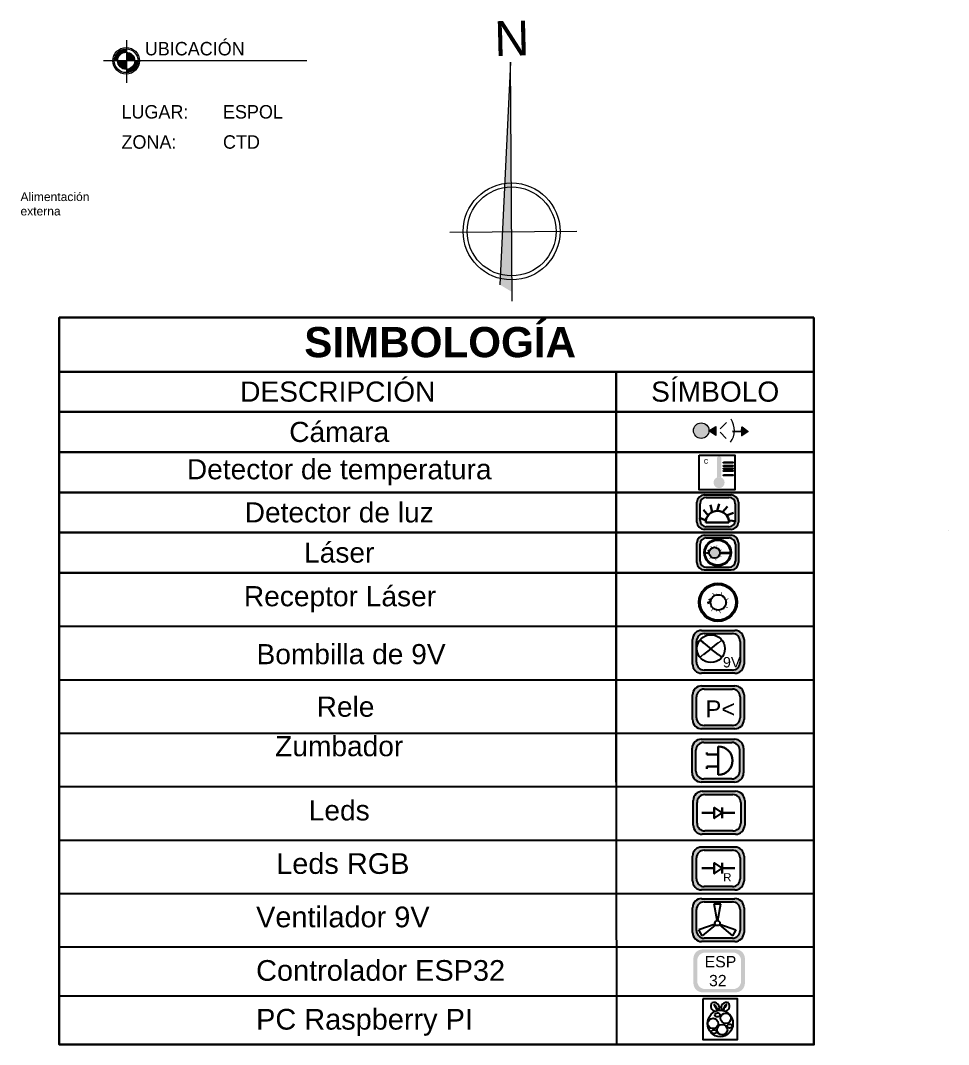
# Model space of a CAD drawing. Header units: millimetres. Extents: x -11057 to 8199, y -8290 to 3941.
# Drawn here: x -1514 to 8199, y -6917 to 3802 of the extents above; entities that cross this region are included whole.
import ezdxf
from ezdxf.enums import TextEntityAlignment as Align

# ---------------------------------------------------------------- set-up
doc = ezdxf.new("R2010")
doc.units = ezdxf.units.MM
for name, color, linetype in [('DE_ELECTRICO', 5, 'Continuous'), ('Default', 7, 'Continuous'), ('domotica', 5, 'Continuous'), ('G - [CCTV] Dirección de Cámaras', 10, 'Continuous'), ('PDF2_HOJA2', 7, 'Continuous'), ('TERMOSTATO', 4, 'Continuous')]:
    doc.layers.add(name, color=color, linetype=linetype)
doc.layers.add('G - [CCTV] Cámara domo', color=162, linetype='Continuous', lineweight=20)
doc.layers.add('G - WI-FI', color=82, linetype='Continuous', lineweight=30)
doc.layers.add('G - CCTV [CAMARA DOMO]', color=7, linetype='Continuous', lineweight=30, true_color=0x081da6)
doc.layers.add('G - SIMBOLOGIA', color=7, linetype='Continuous', lineweight=30, true_color=0x081da6)
for name, color, linetype, true_color in [('PDF2_FORMATO', 100, 'Continuous', 0x00ff3f), ('PDF2_Text', 7, 'Continuous', 0x00c732), ('PDF2_Ventanas', 9, 'Continuous', 0x808080)]:
    doc.layers.add(name, color=color, linetype=linetype, true_color=true_color)
doc.styles.add('Arial Regular', font='arial.ttf')
doc.styles.add('PDF Arial-BoldMT', font='arial.ttf')
doc.styles.add('PDF Century Gothic', font='GOTHIC.TTF')
doc.styles.add('PDF SegoeUI-Light', font='arial.ttf')
doc.styles.get("Standard").update_dxf_attribs({"font": 'arial.ttf'})
doc.styles.add('styleVERDANA', font='verdana.ttf')

# ---------------------------------------------------------------- blocks, each defined once
blk = doc.blocks.new('DOMO')
at = {"layer": 'G - [CCTV] Cámara domo'}
blk.add_hatch(color=256, dxfattribs=at).paths.add_polyline_path([(-44.69, 117.104), (-44.802, 116.938), (-44.913, 117.104)])
h = blk.add_hatch(color=256, dxfattribs=at)
h.dxf.hatch_style = 1
h.paths.add_polyline_path([(-44.611, 116.748, 1), (-44.992, 116.748, 1)])
at = {"layer": 'G - [CCTV] Dirección de Cámaras'}
h = blk.add_hatch(color=256, dxfattribs=at)
h.dxf.hatch_style = 1
h.paths.add_polyline_path([(-44.802, 117.746), (-44.702, 117.746), (-44.802, 117.885), (-44.902, 117.746)])
at = {"layer": 'G - [CCTV] Cámara domo'}
for points in [[(-44.858, 117.211), (-45.012, 117.366)], [(-44.774, 117.211), (-44.619, 117.366)]]:
    blk.add_lwpolyline(points, dxfattribs=at)
blk.add_lwpolyline([(-44.802, 116.938), (-44.913, 117.104), (-44.69, 117.104)], close=True, dxfattribs=at)
blk.add_circle((-44.802, 116.748), 0.19, dxfattribs=at)
blk.add_arc((-44.812, 117.072), 0.489, 54.8297, 125.1703, dxfattribs=at)
at = {"layer": 'G - [CCTV] Dirección de Cámaras'}
for points in [[(-44.802, 117.746), (-44.902, 117.746), (-44.702, 117.746), (-44.802, 117.885), (-44.902, 117.746)], [(-44.802, 117.511), (-44.802, 117.746)]]:
    blk.add_lwpolyline(points, dxfattribs=at)
at = {"layer": 'G - [CCTV] Cámara domo', "flags": 8}
blk.add_attdef('ETIQUETA', text='', height=0.169, dxfattribs=at).set_placement((-44.802, 116.212), align=Align.CENTER)
blk = doc.blocks.new('TERMOSTATO')
at = {"layer": 'TERMOSTATO'}
h = blk.add_hatch(color=5, dxfattribs=at)
h.dxf.hatch_style = 1
h.paths.add_polyline_path([(-0.24, 0.17, 1), (-0.499, 0.17, 1)])
h.paths.add_polyline_path([(-0.419, 0.289, -0.213237), (-0.313, 0.286), (-0.313, 0.74, 1), (-0.419, 0.72)])
at = {"layer": 'TERMOSTATO', "color": 5}
for points in [[(-0.836, 0.808), (0, 0.808), (0, 0), (-0.836, 0)], [(-0.263, 0.651), (-0.045, 0.651), (-0.045, 0.635), (-0.263, 0.635)], [(-0.263, 0.57), (-0.045, 0.57), (-0.045, 0.554), (-0.263, 0.554)], [(-0.263, 0.505), (-0.045, 0.505), (-0.045, 0.489), (-0.263, 0.489)], [(-0.263, 0.456), (-0.045, 0.456), (-0.045, 0.44), (-0.263, 0.44)], [(-0.263, 0.348), (-0.045, 0.348), (-0.045, 0.333), (-0.263, 0.333)]]:
    blk.add_lwpolyline(points, close=True, dxfattribs=at)
at = {"layer": 'TERMOSTATO', "color": 5, "insert": (-0.724, 0.754), "char_height": 0.142, "attachment_point": 1}
blk.add_mtext_dynamic_manual_height_columns('c', width=0.21956, gutter_width=16.697, heights=[0], dxfattribs=at)
blk = doc.blocks.new('*U29')
blk.add_line((20, -2), (53, 68))
blk = doc.blocks.new('*U30')
at = {"layer": 'G - SIMBOLOGIA', "color": 0, "linetype": 'ByBlock', "lineweight": -2, "transparency": 16777216}
for p, rotation in [((5707, -1355), 36.61595199677448), ((5759, -1333), 9.923927995161677), ((5815, -1336), 343.231903993549), ((5671, -1398), 63.30797599838725), ((5863, -1364), 316.5398799919362), ((5658, -1453), 90), ((5894, -1412), 289.8478559903235)]:
    blk.add_blockref('*U29', p, dxfattribs=dict(at, rotation=rotation))
blk = doc.blocks.new('ventilador')
for p, q in [((-0.009, 0.059), (-0.08, 0.464)), ((-0.08, 0.464), (0.08, 0.464)), ((0.009, 0.059), (0.08, 0.464)), ((-0.055, -0.022), (-0.442, -0.163)), ((-0.362, -0.301), (-0.442, -0.163)), ((-0.047, -0.037), (-0.362, -0.301)), ((0.047, -0.037), (0.362, -0.301)), ((0.055, -0.022), (0.442, -0.163)), ((0.442, -0.163), (0.362, -0.301))]:
    blk.add_line(p, q)
blk.add_circle((0, 0), 0.0596)
blk = doc.blocks.new('*U38')
h = blk.add_hatch(color=256)
h.dxf.hatch_style = 1
edge = h.paths.add_edge_path()
edge.add_arc((0, 57), 56.5, 84.0643, 88.3042, ccw=False)
edge.add_line((6, 113), (-1, 137))
edge.add_ellipse((-3, 137), major_axis=(2.42, 0), ratio=0.431544, start_angle=195.543, end_angle=360, ccw=False)
edge.add_line((-6, 136), (2, 113))
edge = h.paths.add_edge_path()
edge.add_ellipse((-3, 137), major_axis=(2.42, 0), ratio=0.431544, start_angle=195.543, end_angle=540)
edge.add_line((-6, 137), (-6, 136))
edge = h.paths.add_edge_path()
edge.add_arc((0, 57), 56.5, 61.9495, 67.7386, ccw=False)
edge.add_line((27, 106), (23, 120))
edge.add_ellipse((20, 120), major_axis=(2.42, 0), ratio=0.431544, start_angle=195.543, end_angle=360, ccw=False)
edge.add_line((18, 120), (21, 109))
edge = h.paths.add_edge_path()
edge.add_ellipse((20, 120), major_axis=(2.42, 0), ratio=0.431544, start_angle=195.543, end_angle=540)
edge.add_line((18, 120), (18, 120))
blk = doc.blocks.new('*U39')
at = {"color": 0, "linetype": 'ByBlock', "lineweight": -2, "transparency": 16777216}
for p, rotation in [((5777, -1818), 28.96615321186013), ((5730, -1822), 339.1384610098834), ((5806, -1769), 90), ((5786, -1726), 139.8276922019767), ((5740, -1713), 189.6553844039533), ((5701, -1740), 239.4830766059301), ((5696, -1787), 289.3107688079068)]:
    blk.add_blockref('*U38', p, dxfattribs=dict(at, rotation=rotation))
blk = doc.blocks.new('*U46')
h = blk.add_hatch(color=256)
h.dxf.hatch_style = 1
edge = h.paths.add_edge_path()
edge.add_arc((0, 80), 80.5, 84.0643, 88.3042, ccw=False)
edge.add_line((8, 161), (-1, 194))
edge.add_ellipse((-5, 194), major_axis=(3.44, 0), ratio=0.431544, start_angle=195.543, end_angle=360, ccw=False)
edge.add_line((-8, 194), (2, 161))
edge = h.paths.add_edge_path()
edge.add_ellipse((-5, 194), major_axis=(3.44, 0), ratio=0.431544, start_angle=195.543, end_angle=540)
edge.add_line((-8, 194), (-8, 194))
edge = h.paths.add_edge_path()
edge.add_arc((0, 80), 80.5, 61.9495, 67.7386, ccw=False)
edge.add_line((38, 151), (32, 171))
edge.add_ellipse((29, 171), major_axis=(3.44, 0), ratio=0.431544, start_angle=195.543, end_angle=360, ccw=False)
edge.add_line((26, 171), (30, 155))
edge = h.paths.add_edge_path()
edge.add_ellipse((29, 171), major_axis=(3.44, 0), ratio=0.431544, start_angle=195.543, end_angle=540)
edge.add_line((25, 171), (25, 171))
blk = doc.blocks.new('*U47')
at = {"color": 0, "linetype": 'ByBlock', "lineweight": -2, "transparency": 16777216}
for p, rotation in [((5827, -2360), 28.96615321186007), ((5760, -2364), 339.1384610098834), ((5713, -2316), 289.3107688079068), ((5869, -2289), 90), ((5840, -2228), 139.8276922019767), ((5775, -2210), 189.6553844039533), ((5719, -2248), 239.4830766059301)]:
    blk.add_blockref('*U46', p, dxfattribs=dict(at, rotation=rotation))

msp = doc.modelspace()

# ---------------------------------------------------------------- hatches: boundary and pattern name
at = {"true_color": 0x5e67af}
h = msp.add_hatch(color=165, dxfattribs=at)
h.dxf.hatch_style = 1
h.paths.add_polyline_path([(5642, -1164, 0.414214), (5565, -1241), (5565, -1448, 0.414214), (5642, -1525), (5923, -1525, 0.414214), (6000, -1448), (6000, -1241, 0.414214), (5923, -1164)])
h.paths.add_polyline_path([(5901, -1191, -0.414214), (5966, -1256), (5966, -1432, -0.414214), (5901, -1498), (5664, -1498, -0.414214), (5598, -1432), (5598, -1256, -0.414214), (5664, -1191)], flags=16)
h = msp.add_hatch(color=165, dxfattribs=at)
h.dxf.hatch_style = 1
h.paths.add_polyline_path([(5643, -1586, 0.414214), (5565, -1664), (5565, -1872, 0.414214), (5643, -1950), (5924, -1950, 0.414214), (6002, -1872), (6002, -1664, 0.414214), (5924, -1586)])
h.paths.add_polyline_path([(5903, -1614, -0.414214), (5968, -1680), (5968, -1856, -0.414214), (5903, -1922), (5664, -1922, -0.414214), (5599, -1856), (5599, -1680, -0.414214), (5664, -1614)], flags=16)
h = msp.add_hatch(color=256)
h.dxf.hatch_style = 1
h.paths.add_polyline_path([(5693, -1769, 1), (5806, -1769, 1)], flags=0)
h.paths.add_polyline_path([(5806, -1765, -0.017172), (5806, -1769, -0.017172), (5806, -1773), (5881, -1773), (5915, -1773, 0.008581), (5915, -1768, 0.006155), (5915, -1765), (5881, -1765)], flags=0)
h.paths.add_polyline_path([(5643, -1768, 1), (5924, -1768, 1)])
h.paths.add_polyline_path([(5915, -1768, -1), (5652, -1768, -1)], flags=16)
h.paths.add_polyline_path([(5806, -1769, -1), (5693, -1769, -1)], flags=0)
h = msp.add_hatch(color=256)
h.dxf.hatch_style = 1
h.paths.add_polyline_path([(5806, -1769, 1), (5693, -1769, 1)])
h.paths.add_polyline_path([(5806, -1765, -0.017172), (5806, -1769, -0.017172), (5806, -1773), (5881, -1773), (5915, -1773, 0.008581), (5915, -1768, 0.006155), (5915, -1765), (5881, -1765)])
h = msp.add_hatch(color=256)
h.dxf.hatch_style = 1
h.paths.add_polyline_path([(5869, -2289, 1), (5708, -2289, 1)], flags=0)
h.paths.add_polyline_path([(5869, -2289, -1), (5708, -2289, -1)], flags=0)
h.paths.add_polyline_path([(5586, -2288, 1), (5986, -2288, 1)])
h.paths.add_polyline_path([(5973, -2288, -1), (5599, -2288, -1)], flags=16)
h = msp.add_hatch(color=165, dxfattribs=at)
h.dxf.hatch_style = 1
h.paths.add_polyline_path([(5615, -2582, 0.414214), (5520, -2678), (5520, -2935, 0.414214), (5615, -3031), (5963, -3031, 0.414214), (6059, -2935), (6059, -2678, 0.414214), (5963, -2582)])
h.paths.add_polyline_path([(5937, -2616, -0.414214), (6018, -2697), (6018, -2916, -0.414214), (5937, -2997), (5642, -2997, -0.414214), (5561, -2916), (5561, -2697, -0.414214), (5642, -2616)], flags=16)
h = msp.add_hatch(color=165, dxfattribs=at)
h.dxf.hatch_style = 1
h.paths.add_polyline_path([(5615, -3162, 0.414214), (5520, -3258), (5520, -3516, 0.414214), (5615, -3611), (5963, -3611, 0.414214), (6059, -3516), (6059, -3258, 0.414214), (5963, -3162)])
h.paths.add_polyline_path([(5937, -3196, -0.414214), (6018, -3278), (6018, -3496, -0.414214), (5937, -3577), (5642, -3577, -0.414214), (5561, -3496), (5561, -3278, -0.414214), (5642, -3196)], flags=16)
h = msp.add_hatch(color=165, dxfattribs=at)
h.dxf.hatch_style = 1
h.paths.add_polyline_path([(5611, -3721, 0.414214), (5515, -3816), (5515, -4074, 0.414214), (5611, -4170), (5959, -4170, 0.414214), (6054, -4074), (6054, -3816, 0.414214), (5959, -3721)])
h.paths.add_polyline_path([(5932, -3755, -0.414214), (6013, -3836), (6013, -4055, -0.414214), (5932, -4136), (5637, -4136, -0.414214), (5556, -4055), (5556, -3836, -0.414214), (5637, -3755)], flags=16)
h = msp.add_hatch(color=165, dxfattribs=at)
h.dxf.hatch_style = 1
h.paths.add_polyline_path([(5622, -4266, 0.414214), (5526, -4362), (5526, -4620, 0.414214), (5622, -4715), (5970, -4715, 0.414214), (6066, -4620), (6066, -4362, 0.414214), (5970, -4266)])
h.paths.add_polyline_path([(5943, -4301, -0.414214), (6024, -4382), (6024, -4600, -0.414214), (5943, -4681), (5648, -4681, -0.414214), (5567, -4600), (5567, -4382, -0.414214), (5648, -4301)], flags=16)
h = msp.add_hatch(color=165, dxfattribs=at)
h.dxf.hatch_style = 1
h.paths.add_polyline_path([(5615, -4849, 0.414214), (5520, -4945), (5520, -5203, 0.414214), (5615, -5298), (5963, -5298, 0.414214), (6059, -5203), (6059, -4945, 0.414214), (5963, -4849)])
h.paths.add_polyline_path([(5937, -4883, -0.414214), (6018, -4964), (6018, -5183, -0.414214), (5937, -5264), (5642, -5264, -0.414214), (5561, -5183), (5561, -4964, -0.414214), (5642, -4883)], flags=16)
h = msp.add_hatch(color=165, dxfattribs=at)
h.dxf.hatch_style = 1
h.paths.add_polyline_path([(5615, -5390, 0.414214), (5520, -5485), (5520, -5743, 0.414214), (5615, -5839), (5963, -5839, 0.414214), (6059, -5743), (6059, -5485, 0.414214), (5963, -5390)])
h.paths.add_polyline_path([(5937, -5424, -0.414214), (6018, -5505), (6018, -5723, -0.414214), (5937, -5805), (5642, -5805, -0.414214), (5561, -5723), (5561, -5505, -0.414214), (5642, -5424)], flags=16)
h = msp.add_hatch(color=165, dxfattribs=at)
h.dxf.hatch_style = 1
h.paths.add_polyline_path([(5972, -5921), (5624, -5921, 0.414214), (5529, -6017), (5529, -6275, 0.414214), (5624, -6370), (5972, -6370, 0.414214), (6068, -6275), (6068, -6017, 0.414214)])
h.paths.add_polyline_path([(5946, -5955, -0.414214), (6027, -6036), (6027, -6255, -0.414214), (5946, -6336), (5651, -6336, -0.414214), (5570, -6255), (5570, -6036, -0.414214), (5651, -5955)], flags=16)

# ---------------------------------------------------------------- linework, layer by layer
for p, q in [((5642, -1164), (5923, -1164)), ((5565, -1448), (5565, -1241)), ((5598, -1432), (5598, -1256)), ((5664, -1191), (5901, -1191)), ((5966, -1256), (5966, -1432)), ((6000, -1241), (6000, -1448)), ((5901, -1498), (5664, -1498)), ((5923, -1525), (5642, -1525)), ((5643, -1586), (5924, -1586)), ((5565, -1872), (5565, -1664)), ((5599, -1856), (5599, -1680)), ((5664, -1614), (5903, -1614)), ((5968, -1680), (5968, -1856)), ((6002, -1664), (6002, -1872)), ((5670, -1770), (5694, -1763)), ((5670, -1774), (5693, -1767)), ((5686, -1746), (5700, -1742)), ((5686, -1751), (5697, -1747)), ((5806, -1765), (5881, -1765)), ((5806, -1773), (5881, -1773)), ((5881, -1765), (5915, -1765)), ((5881, -1773), (5915, -1773)), ((5903, -1922), (5664, -1922)), ((5924, -1950), (5643, -1950)), ((5675, -2291), (5708, -2281)), ((5675, -2297), (5708, -2287)), ((5698, -2257), (5717, -2251)), ((5698, -2264), (5714, -2259)), ((5520, -2935), (5520, -2678)), ((5615, -2582), (5963, -2582)), ((5642, -2616), (5937, -2616)), ((6059, -2678), (6059, -2935)), ((5561, -2916), (5561, -2697)), ((6018, -2697), (6018, -2916)), ((5937, -2997), (5642, -2997)), ((5963, -3031), (5615, -3031)), ((5615, -3162), (5963, -3162)), ((5642, -3196), (5937, -3196)), ((5520, -3516), (5520, -3258)), ((5561, -3496), (5561, -3278)), ((6018, -3278), (6018, -3496)), ((6059, -3258), (6059, -3516)), ((5963, -3611), (5615, -3611)), ((5937, -3577), (5642, -3577)), ((5611, -3721), (5959, -3721)), ((5515, -4074), (5515, -3816)), ((5556, -4055), (5556, -3836)), ((5637, -3755), (5932, -3755)), ((6013, -3836), (6013, -4055)), ((6054, -3816), (6054, -4074)), ((5959, -4170), (5611, -4170)), ((5932, -4136), (5637, -4136)), ((5622, -4266), (5970, -4266)), ((5526, -4620), (5526, -4362)), ((5567, -4600), (5567, -4382)), ((5648, -4301), (5943, -4301)), ((6024, -4382), (6024, -4600)), ((6066, -4362), (6066, -4620)), ((5970, -4715), (5622, -4715)), ((5943, -4681), (5648, -4681)), ((5615, -4849), (5963, -4849)), ((5642, -4883), (5937, -4883)), ((5520, -5203), (5520, -4945)), ((5561, -5183), (5561, -4964)), ((6018, -4964), (6018, -5183)), ((6059, -4945), (6059, -5203)), ((5963, -5298), (5615, -5298)), ((5937, -5264), (5642, -5264)), ((5615, -5390), (5963, -5390)), ((5642, -5424), (5937, -5424)), ((5520, -5743), (5520, -5485)), ((5561, -5723), (5561, -5505)), ((6018, -5505), (6018, -5723)), ((6059, -5485), (6059, -5743)), ((5963, -5839), (5615, -5839)), ((5937, -5805), (5642, -5805))]:
    msp.add_line(p, q)
for points in [[(-1108, -1980), (-1108, -2539), (6791, -2539), (6791, -1980)], [(-1108, -2539), (-1108, -3099), (6791, -3099), (6791, -2539)], [(-1108, -3099), (-1108, -3658), (6791, -3658), (6791, -3099)], [(-1108, -3658), (-1108, -4217), (6791, -4217), (6791, -3658)], [(4722, -4169), (4722, -4728)], [(-1108, -4217), (-1108, -4776), (6791, -4776), (6791, -4217)], [(-1108, -4776), (-1108, -5336), (6791, -5336), (6791, -4776)], [(4722, -4728), (4723, -6917)], [(-1108, -5846), (-1108, -5287)], [(-1108, -5336), (-1108, -5895), (6791, -5895), (6791, -5336)], [(-1108, -5846), (-1108, -6406), (6791, -6406), (6791, -5846)], [(-1108, -6357), (-1108, -6917), (6791, -6917), (6791, -6357)], [(5628, -6439), (5628, -6865), (5992, -6865), (5992, -6439), (5628, -6439)]]:
    msp.add_lwpolyline(points)
for centre, radius in [((5783, -1768), 140), ((5783, -1768), 140), ((5783, -1768), 132), ((5750, -1769), 56.5), ((5786, -2288), 200), ((5786, -2288), 200), ((5786, -2288), 187), ((5789, -2289), 80.5), ((5734, -6696), 54.1), ((5867, -6642), 54.1), ((5830, -6762), 54.1)]:
    msp.add_circle(centre, radius)
for centre, radius, start, end in [((5642, -1241), 77, 90, 180), ((5923, -1241), 77, 0, 90), ((5664, -1256), 65.3, 90, 180), ((5901, -1256), 65.3, 0, 90), ((5642, -1448), 77, 180, 270), ((5664, -1432), 65.3, 180, 270), ((5901, -1432), 65.3, 270, 0), ((5923, -1448), 77, 270, 0), ((5643, -1664), 77.4, 90, 180), ((5924, -1664), 77.4, 0, 90), ((5664, -1680), 65.6, 90, 180), ((5903, -1680), 65.6, 0, 90), ((5643, -1872), 77.4, 180, 270), ((5664, -1856), 65.6, 180, 270), ((5903, -1856), 65.6, 270, 0), ((5924, -1872), 77.4, 270, 0), ((5615, -2678), 95.7, 90, 180), ((5642, -2697), 81.1, 90, 180), ((5937, -2697), 81.1, 0, 90), ((5963, -2678), 95.7, 0, 90), ((5615, -2935), 95.7, 180, 270), ((5642, -2916), 81.1, 180, 270), ((5937, -2916), 81.1, 270, 0), ((5963, -2935), 95.7, 270, 0), ((5615, -3258), 95.7, 90, 180), ((5642, -3278), 81.1, 90, 180), ((5937, -3278), 81.1, 0, 90), ((5963, -3258), 95.7, 0, 90), ((5615, -3516), 95.7, 180, 270), ((5642, -3496), 81.1, 180, 270), ((5937, -3496), 81.1, 270, 0), ((5963, -3516), 95.7, 270, 0), ((5611, -3816), 95.7, 90, 180), ((5959, -3816), 95.7, 0, 90), ((5637, -3836), 81.1, 90, 180), ((5932, -3836), 81.1, 0, 90), ((5637, -4055), 81.1, 180, 270), ((5932, -4055), 81.1, 270, 0), ((5611, -4074), 95.7, 180, 270), ((5959, -4074), 95.7, 270, 0), ((5622, -4362), 95.7, 90, 180), ((5970, -4362), 95.7, 0, 90), ((5648, -4382), 81.1, 90, 180), ((5943, -4382), 81.1, 0, 90), ((5648, -4600), 81.1, 180, 270), ((5943, -4600), 81.1, 270, 0), ((5622, -4620), 95.7, 180, 270), ((5970, -4620), 95.7, 270, 0), ((5615, -4945), 95.7, 90, 180), ((5642, -4964), 81.1, 90, 180), ((5937, -4964), 81.1, 0, 90), ((5963, -4945), 95.7, 0, 90), ((5615, -5203), 95.7, 180, 270), ((5642, -5183), 81.1, 180, 270), ((5937, -5183), 81.1, 270, 0), ((5963, -5203), 95.7, 270, 0), ((5615, -5485), 95.7, 90, 180), ((5642, -5505), 81.1, 90, 180), ((5937, -5505), 81.1, 0, 90), ((5963, -5485), 95.7, 0, 90), ((5615, -5743), 95.7, 180, 270), ((5642, -5723), 81.1, 180, 270), ((5937, -5723), 81.1, 270, 0), ((5963, -5743), 95.7, 270, 0), ((5767, -6513), 55.6, 146.5064, 261.1994), ((5746, -6531), 55, 330.7716, 116.4718), ((5696, -6567), 84.2, 4.4907, 56.6628), ((5518, -6673), 285, 23.1141, 38.0395), ((5874, -6531), 55, 63.5282, 209.2284), ((5924, -6567), 84.2, 123.3372, 175.5093), ((6102, -6673), 285, 141.9605, 156.8859), ((5852, -6513), 55.6, 278.8006, 33.4936)]:
    msp.add_arc(centre, radius, start, end)
for centre, major_axis, ratio in [((5670, -1772), (0, 2.42), 0.431544), ((5686, -1748), (0, 2.42), 0.431544), ((5698, -2260), (0, 3.44), 0.431544), ((5810, -6696), (0, 139), 0.955583), ((5780, -6606), (-26.1, -0.4), 0.809524), ((5908, -6724), (-26.1, -0.4), 0.809524), ((5744, -6783), (-26.1, -0.4), 0.809524)]:
    msp.add_ellipse(centre, major_axis=major_axis, ratio=ratio)
at = {"layer": 'Default'}
msp.add_line((5787, -2834), (5827, -2863), dxfattribs=at)
at = {"layer": 'Default', "lineweight": 25, "elevation": 0}
for points in [[(5787, -2834), (5710, -2775), (5636, -2834)], [(5710, -2775), (5710, -2775)]]:
    msp.add_lwpolyline(points, dxfattribs=at)
at = {"layer": 'Default', "lineweight": 5, "elevation": 0}
msp.add_lwpolyline([(5636, -2834), (5596, -2864)], dxfattribs=at)
at = {"layer": 'G - SIMBOLOGIA', "color": 7}
for p, q in [((-1108, 126), (6791, 126)), ((4722, -4169), (4722, 126)), ((-1108, -295), (6791, -295)), ((-1108, -716), (6791, -716)), ((-1108, -1138), (6791, -1138)), ((-1108, -1559), (6791, -1559)), ((-1108, -1980), (6791, -1980))]:
    msp.add_line(p, q, dxfattribs=at)
at = {"layer": 'G - SIMBOLOGIA'}
for p, q in [((5636, -2712), (5600, -2680)), ((5789, -3796), (5789, -4095)), ((5670, -3882), (5670, -3859)), ((5789, -3882), (5670, -3882)), ((5789, -4008), (5670, -4008)), ((5670, -4031), (5670, -4008))]:
    msp.add_line(p, q, dxfattribs=at)
at = {"layer": 'G - SIMBOLOGIA', "color": 7}
msp.add_lwpolyline([(6791, 693), (6791, -6917), (-1108, -6917), (-1108, 693)], close=True, dxfattribs=at)
at = {"layer": 'G - SIMBOLOGIA'}
for points in [[(5658, -1453), (5901, -1453)], [(5616, -4492), (5747, -4492)], [(5747, -4492), (5747, -4436), (5831, -4492)], [(5747, -4492), (5747, -4549), (5831, -4492)], [(5831, -4436), (5831, -4492)], [(5831, -4492), (5831, -4549)], [(5831, -4492), (5962, -4492)], [(5747, -5072), (5747, -5015), (5831, -5072)], [(5831, -5015), (5831, -5072)], [(5616, -5072), (5747, -5072)], [(5747, -5072), (5747, -5128), (5831, -5072)], [(5831, -5072), (5831, -5128)], [(5831, -5072), (5962, -5072)]]:
    msp.add_lwpolyline(points, dxfattribs=at)
at = {"layer": 'G - SIMBOLOGIA', "lineweight": 25, "elevation": 0}
msp.add_lwpolyline([(5636, -2712), (5710, -2775), (5787, -2712)], dxfattribs=at)
at = {"layer": 'G - SIMBOLOGIA', "lineweight": 5, "elevation": 0}
msp.add_lwpolyline([(5787, -2712), (5825, -2683)], dxfattribs=at)
at = {"layer": 'G - SIMBOLOGIA', "lineweight": 25}
msp.add_circle((5712, -2773), 146, dxfattribs=at)
at = {"layer": 'G - SIMBOLOGIA'}
for centre, radius, start, end in [((5780, -1453), 122, 0, 180), ((5789, -3945), 149, 270, 90)]:
    msp.add_arc(centre, radius, start, end, dxfattribs=at)
at = {"layer": 'G - WI-FI'}
msp.add_lwpolyline([(5520, -1978), (5520, -1978, -0.414214), (5520, -1978), (5520, -1977, -0.414214), (5520, -1977), (5520, -1977, -0.414214), (5521, -1977), (5521, -1978, -0.414214)], format="xyb", close=True, dxfattribs=at)
at = {"layer": 'PDF2_FORMATO', "lineweight": 0}
for points in [[(-405, 3597), (-405, 3150)], [(1484, 3378), (-646, 3378)], [(-320, 3289), (-391, 3289), (-320, 3289)]]:
    msp.add_lwpolyline(points, dxfattribs=at)
for radius in [140, 124, 90.1]:
    msp.add_circle((-408, 3380), radius, dxfattribs=at)
at = {"layer": 'PDF2_FORMATO', "transparency": 33554559}
for points in [[(-514, 3440), (-482, 3428), (-519, 3428)], [(-505, 3453), (-469, 3442), (-514, 3442)], [(-469, 3442), (-514, 3442), (-471, 3440)], [(-514, 3442), (-471, 3440), (-514, 3440)], [(-471, 3440), (-514, 3440), (-482, 3428)], [(-502, 3458), (-457, 3453), (-505, 3453)], [(-457, 3453), (-505, 3453), (-469, 3442)], [(-500, 3462), (-446, 3458), (-502, 3458)], [(-446, 3458), (-502, 3458), (-457, 3453)], [(-494, 3467), (-441, 3462), (-500, 3462)], [(-441, 3462), (-500, 3462), (-446, 3458)], [(-493, 3469), (-423, 3467), (-494, 3467)], [(-423, 3467), (-494, 3467), (-441, 3462)], [(-487, 3474), (-407, 3469), (-493, 3469)], [(-407, 3469), (-493, 3469), (-423, 3467)], [(-469, 3487), (-407, 3474), (-487, 3474)], [(-407, 3474), (-487, 3474), (-407, 3469)], [(-448, 3496), (-407, 3487), (-469, 3487)], [(-407, 3487), (-469, 3487), (-407, 3474)], [(-428, 3501), (-407, 3496), (-448, 3496)], [(-407, 3496), (-448, 3496), (-407, 3487)], [(-407, 3503), (-407, 3501), (-428, 3501)], [(-407, 3501), (-428, 3501), (-407, 3496)], [(-407, 3469), (-391, 3467), (-407, 3467)], [(-391, 3467), (-407, 3467), (-375, 3464)], [(-407, 3467), (-375, 3464), (-407, 3464)], [(-375, 3464), (-407, 3464), (-361, 3457)], [(-407, 3464), (-361, 3457), (-407, 3457)], [(-361, 3457), (-407, 3457), (-348, 3448)], [(-407, 3457), (-348, 3448), (-407, 3448)], [(-348, 3448), (-407, 3448), (-337, 3437)], [(-407, 3448), (-337, 3437), (-407, 3437)], [(-337, 3437), (-407, 3437), (-328, 3423)], [(-407, 3437), (-328, 3423), (-407, 3423)], [(-530, 3396), (-496, 3378), (-532, 3378)], [(-528, 3399), (-494, 3396), (-530, 3396)], [(-494, 3396), (-530, 3396), (-496, 3378)], [(-526, 3412), (-493, 3399), (-528, 3399)], [(-493, 3399), (-528, 3399), (-494, 3396)], [(-523, 3421), (-489, 3412), (-526, 3412)], [(-489, 3412), (-526, 3412), (-493, 3399)], [(-519, 3428), (-485, 3421), (-523, 3421)], [(-485, 3421), (-523, 3421), (-489, 3412)], [(-482, 3428), (-519, 3428), (-485, 3421)], [(-407, 3378), (-496, 3378), (-407, 3360)], [(-496, 3378), (-407, 3360), (-494, 3360)], [(-407, 3360), (-494, 3360), (-407, 3344)], [(-494, 3360), (-407, 3344), (-489, 3344)], [(-407, 3344), (-489, 3344), (-407, 3328)], [(-489, 3344), (-407, 3328), (-482, 3328)], [(-407, 3328), (-482, 3328), (-407, 3314)], [(-482, 3328), (-407, 3314), (-469, 3314)], [(-328, 3423), (-407, 3423), (-321, 3408)], [(-407, 3423), (-321, 3408), (-407, 3408)], [(-321, 3408), (-407, 3408), (-318, 3394)], [(-407, 3408), (-318, 3394), (-407, 3394)], [(-318, 3394), (-407, 3394), (-316, 3378)], [(-407, 3394), (-316, 3378), (-407, 3378)], [(-328, 3333), (-296, 3321), (-337, 3321)], [(-327, 3335), (-289, 3333), (-328, 3333)], [(-289, 3333), (-328, 3333), (-296, 3321)], [(-321, 3348), (-289, 3335), (-327, 3335)], [(-289, 3335), (-327, 3335), (-289, 3333)], [(-320, 3357), (-286, 3348), (-321, 3348)], [(-286, 3348), (-321, 3348), (-289, 3335)], [(-318, 3362), (-284, 3357), (-320, 3357)], [(-284, 3357), (-320, 3357), (-286, 3348)], [(-316, 3378), (-282, 3362), (-318, 3362)], [(-282, 3362), (-318, 3362), (-284, 3357)], [(-282, 3378), (-316, 3378), (-282, 3362)], [(-407, 3314), (-469, 3314), (-407, 3303)], [(-469, 3314), (-407, 3303), (-457, 3303)], [(-407, 3303), (-457, 3303), (-407, 3294)], [(-457, 3303), (-407, 3294), (-441, 3294)], [(-407, 3294), (-441, 3294), (-407, 3291)], [(-441, 3294), (-407, 3291), (-423, 3291)], [(-407, 3291), (-423, 3291), (-407, 3289)], [(-423, 3291), (-407, 3289), (-419, 3289)], [(-419, 3289), (-407, 3289), (-407, 3289)], [(-391, 3289), (-320, 3289), (-407, 3289)], [(-320, 3289), (-407, 3289), (-327, 3282)], [(-407, 3289), (-327, 3282), (-407, 3282)], [(-327, 3282), (-407, 3282), (-345, 3269)], [(-407, 3282), (-345, 3269), (-407, 3269)], [(-345, 3269), (-407, 3269), (-364, 3260)], [(-407, 3269), (-364, 3260), (-407, 3260)], [(-407, 3260), (-407, 3255), (-384, 3255)], [(-407, 3260), (-364, 3260), (-384, 3255)], [(-407, 3255), (-384, 3255), (-407, 3253)], [(-375, 3294), (-320, 3289), (-391, 3289)], [(-366, 3298), (-314, 3294), (-375, 3294)], [(-314, 3294), (-375, 3294), (-320, 3289)], [(-361, 3300), (-311, 3298), (-366, 3298)], [(-311, 3298), (-366, 3298), (-314, 3294)], [(-348, 3308), (-309, 3300), (-361, 3300)], [(-309, 3300), (-361, 3300), (-311, 3298)], [(-341, 3316), (-304, 3308), (-348, 3308)], [(-304, 3308), (-348, 3308), (-309, 3300)], [(-337, 3321), (-298, 3316), (-341, 3316)], [(-298, 3316), (-341, 3316), (-304, 3308)], [(-296, 3321), (-337, 3321), (-298, 3316)]]:
    msp.add_solid(points, dxfattribs=at)
at = {"layer": 'PDF2_HOJA2', "lineweight": 0}
for points in [[(3632, 865), (3613, 3366), (3504, 1036)], [(2978, 1587), (4309, 1598)]]:
    msp.add_lwpolyline(points, dxfattribs=at)
for radius in [507, 465]:
    msp.add_circle((3626, 1594), radius, dxfattribs=at)
at = {"layer": 'PDF2_HOJA2', "transparency": 33554559}
msp.add_solid([(3613, 3366), (3632, 959), (3504, 1036)], dxfattribs=at)
at = {"layer": 'PDF2_Ventanas', "lineweight": 0}
msp.add_lwpolyline([(8199, -1538), (8199, -1538)], dxfattribs=at)

# ---------------------------------------------------------------- block references
for name in ['*U39', '*U47']:
    msp.add_blockref(name, (0, 0))
at = {"layer": 'DE_ELECTRICO', "xscale": 438.1443156859357, "yscale": 438.1443156859357, "zscale": 438.1443156859357}
msp.add_blockref('ventilador', (5780, -5646), dxfattribs=at)
at = {"layer": 'domotica', "xscale": 447.7269504988612, "yscale": 447.7269504988612, "zscale": 447.7269504988612}
msp.add_blockref('TERMOSTATO', (5963, -1111), dxfattribs=at)
at = {"layer": 'G - CCTV [CAMARA DOMO]', "xscale": 427.7925314170371, "yscale": 427.7925314170371, "zscale": 427.7925314170371, "rotation": 268.9380316293998}
msp.add_blockref('DOMO', (-44680, -18728), dxfattribs=at)
at = {"layer": 'G - SIMBOLOGIA'}
msp.add_blockref('*U30', (0, 0), dxfattribs=at)

# ---------------------------------------------------------------- texts
msp.add_text('R', height=85.6).set_placement((5841, -5209))
at = {"attachment_point": 1}
for s, width, gutter_width, insert, char_height in [('9V', 113.45, 543, (5837, -2861), 108.6), (' ESP\\P  32', 389.41, 893, (5600, -5990), 118.7)]:
    msp.add_mtext_dynamic_manual_height_columns(s, width=width, gutter_width=gutter_width, heights=[0], dxfattribs=dict(at, insert=insert, char_height=char_height))
at = {"char_height": 216.53, "attachment_point": 1, "style": 'styleVERDANA'}
for s, insert in [('{\\fArial|b0|i0|c0|p34;\\C7;Leds RGB}', (1162, -4914)), ('{\\fArial|b0|i0|c0|p34;\\C7;Ventilador 9V}', (952, -5473)), ('{\\fArial|b0|i0|c0|p34;\\C7;Controlador ESP32}', (952, -6033)), ('{\\fArial|b0|i0|c0|p34;\\C7;PC Raspberry PI}', (952, -6544))]:
    msp.add_mtext_dynamic_manual_height_columns(s, width=5312.56, gutter_width=1083, heights=[0], dxfattribs=dict(at, insert=insert))
at = {"layer": 'G - SIMBOLOGIA', "color": 7, "attachment_point": 5, "style": 'Arial Regular'}
for s, insert, char_height, width in [('{\\fArial|b1|i0|c0|p34;SIMBOLOGÍA}', (2878, 433), 315.97, 3073.03), ('DESCRIPCIÓN', (1807, -84), 210.64, 3219.19), ('SÍMBOLO', (5757, -84), 210.6, 1975.93), ('Cámara', (1822, -506), 210.6, 5644.99), ('Detector de temperatura', (1822, -927), 210.64, 5644.99), ('Detector de luz', (1822, -1348), 210.64, 5644.99), ('Láser', (1822, -1769), 210.6, 5644.99), ('Receptor Láser', (1830, -2256), 210.64, 5644.99), ('Bombilla de 9V', (1946, -2832), 210.64, 5644.99), ('Rele', (1888, -3382), 210.6, 5644.99), ('Zumbador', (1822, -3795), 210.6, 5644.99), ('Leds', (1822, -4467), 210.6, 5644.99)]:
    msp.add_mtext(s, dxfattribs=dict(at, insert=insert, char_height=char_height, width=width))
at = {"layer": 'G - SIMBOLOGIA', "insert": (5655, -3315), "char_height": 178.5, "attachment_point": 1}
msp.add_mtext_dynamic_manual_height_columns('P<', width=437.62, gutter_width=893, heights=[0], dxfattribs=at)
at = {"layer": 'PDF2_Text', "color": 7, "insert": (3444, 3611), "char_height": 365, "attachment_point": 4, "rotation": 1.3894, "style": 'PDF Arial-BoldMT'}
msp.add_mtext('N', dxfattribs=at)
at = {"layer": 'PDF2_Text', "char_height": 140.7, "attachment_point": 4, "style": 'PDF Century Gothic'}
for s, insert in [('UBICACIÓN', (-213, 3506)), ('LUGAR:', (-457, 2845)), ('ESPOL', (605, 2845)), ('ZONA:', (-457, 2529)), ('CTD', (605, 2529))]:
    msp.add_mtext(s, dxfattribs=dict(at, insert=insert))
at = {"layer": 'PDF2_Text', "color": 8, "true_color": 0x808080, "insert": (-1514, 1881), "char_height": 90.24, "attachment_point": 4, "style": 'PDF SegoeUI-Light'}
msp.add_mtext('Alimentación\\Pexterna', dxfattribs=at)

doc.saveas('drawing.dxf')
